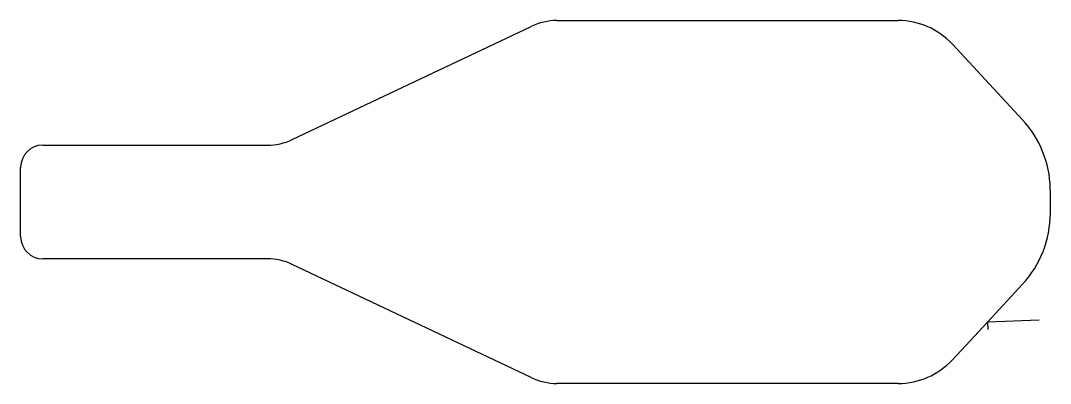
# Model space of a CAD drawing. Header units: metres. Extents: x 66 to 763, y 306 to 552.
import ezdxf

# ---------------------------------------------------------------- set-up
doc = ezdxf.new("R2010")
doc.units = ezdxf.units.M

msp = doc.modelspace()

# ---------------------------------------------------------------- linework, layer by layer
at = {"layer": 'TOOL_0'}
for p, q in [((429.079, 552.146), (660.096, 552.146)), ((249.994, 471.463), (411.711, 548.233)), ((696.782, 536.118), (744.161, 484.953)), ((81.067, 467.646), (233.054, 467.646)), ((66.067, 405.646), (66.067, 452.646)), ((233.055, 390.646), (81.067, 390.646)), ((411.711, 310.059), (249.995, 386.829)), ((744.161, 373.338), (720.472, 347.756)), ((755.446, 349.099), (720.472, 347.756)), ((720.472, 347.756), (696.783, 322.174)), ((720.472, 347.756), (720.664, 342.76)), ((660.096, 306.146), (429.079, 306.146))]:
    msp.add_line(p, q, dxfattribs=at)
for centre, radius, start, end in [((429.159, 511.294), 40.852, 90.112202, 115.283535), ((660.096, 502.146), 50, 42.800329, 90), ((691.928, 436.657), 71.139, 1.375756, 42.757281), ((81.067, 452.646), 15, 90, 180), ((233.015, 507.321), 39.675, 270.056321, 295.337864), ((44.106, 429.148), 719, 359.396749, 0.734506), ((692.066, 421.578), 71, 317.200295, 0), ((81.067, 405.646), 15, 180, 270), ((233.016, 350.971), 39.675, 64.662136, 89.943679), ((660.097, 356.146), 50, 269.998854, 317.199671), ((429.159, 346.999), 40.853, 244.717064, 269.887801)]:
    msp.add_arc(centre, radius, start, end, dxfattribs=at)

doc.saveas('drawing.dxf')
